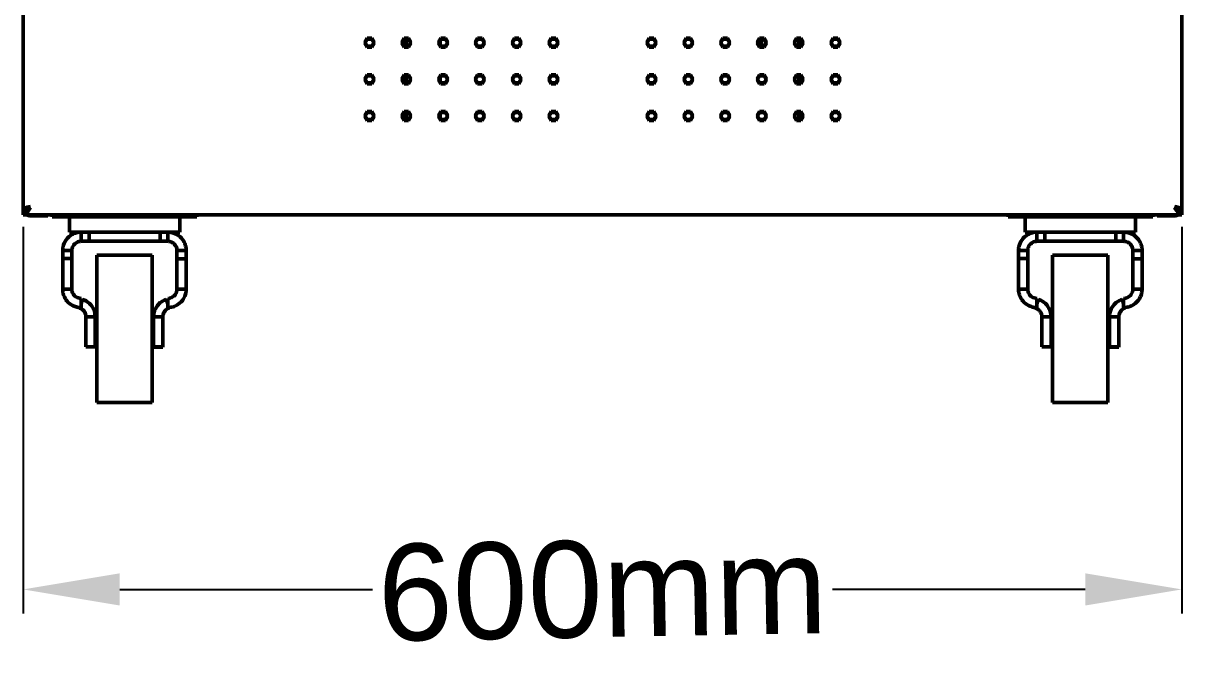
# Model space of a CAD drawing. Header units: millimetres. Extents: x 0 to 60, y -13 to 120.
# Drawn here: x 0 to 60, y -13.2 to 19.6 of the extents above; entities that cross this region are included whole.
import ezdxf

# ---------------------------------------------------------------- set-up
doc = ezdxf.new("R2010")
doc.units = ezdxf.units.MM
doc.layers.add('Visible (ANSI)', color=7, linetype='Continuous', lineweight=50)
doc.styles.get("Standard").update_dxf_attribs({"font": 'arial.ttf'})
doc.dimstyles.new('ISO-25', dxfattribs={"dimtxt": 2.5, "dimasz": 2.5, "dimexe": 1.25, "dimexo": 0.625, "dimtad": 1, "dimtxsty": 'Standard', "dimcen": 2.5, "dimadec": 0, "dimazin": 0, "dimtfac": 1, "dimtmove": 0, "dimatfit": 3, "dimfxl": 1, "dimarcsym": 0})

# ---------------------------------------------------------------- blocks, each defined once
blk = doc.blocks.new('*D80')
at = {"color": 0, "lineweight": -2, "transparency": 16777216}
for p, q in [((0, 9.088), (0, -10.938)), ((60.018, 9.08), (60.018, -10.938)), ((5, -9.688), (18.093, -9.688)), ((55.018, -9.688), (41.925, -9.688))]:
    blk.add_line(p, q, dxfattribs=at)
at = {"color": 0, "transparency": 16777216}
for points in [[(5, -8.855), (5, -10.521), (0, -9.688)], [(55.018, -8.855), (55.018, -10.521), (60.018, -9.688)]]:
    blk.add_solid(points, dxfattribs=at)
at = {"layer": 'Defpoints', "color": 0, "transparency": 16777216}
for p in [(0, 9.713), (60.018, 9.705), (60.018, -9.688)]:
    blk.add_point(p, dxfattribs=at)
at = {"color": 0, "transparency": 16777216, "insert": (30.009, -9.688), "char_height": 5, "attachment_point": 5, "rotation": 1}
blk.add_mtext('600mm', dxfattribs=at)

msp = doc.modelspace()

# ---------------------------------------------------------------- linework, layer by layer
at = {"layer": 'Visible (ANSI)'}
for p, q in [((0, 10.005), (0, 119.756)), ((0, 9.954), (0, 119.705)), ((60.018, 119.756), (60.018, 10.005)), ((60.018, 119.705), (60.018, 9.954)), ((17.702, 18.656), (17.821, 18.863)), ((17.702, 18.605), (17.821, 18.812)), ((17.821, 18.449), (17.702, 18.656)), ((17.821, 18.863), (18.06, 18.863)), ((17.821, 18.812), (18.06, 18.812)), ((18.06, 18.863), (18.179, 18.656)), ((18.06, 18.812), (18.179, 18.605)), ((18.179, 18.656), (18.06, 18.449)), ((19.607, 18.656), (19.727, 18.863)), ((19.607, 18.605), (19.727, 18.812)), ((19.727, 18.449), (19.607, 18.656)), ((19.727, 18.863), (19.965, 18.863)), ((19.727, 18.812), (19.965, 18.812)), ((19.846, 18.449), (19.846, 18.812)), ((19.965, 18.863), (20.085, 18.656)), ((19.965, 18.812), (20.085, 18.605)), ((20.085, 18.656), (19.965, 18.449)), ((21.513, 18.656), (21.632, 18.863)), ((21.513, 18.605), (21.632, 18.812)), ((21.632, 18.449), (21.513, 18.656)), ((21.601, 18.503), (21.601, 18.759)), ((21.632, 18.863), (21.871, 18.863)), ((21.632, 18.812), (21.871, 18.812)), ((21.871, 18.863), (21.99, 18.656)), ((21.871, 18.812), (21.99, 18.605)), ((21.99, 18.656), (21.871, 18.449)), ((23.418, 18.656), (23.538, 18.863)), ((23.418, 18.605), (23.538, 18.812)), ((23.538, 18.449), (23.418, 18.656)), ((23.538, 18.863), (23.776, 18.863)), ((23.538, 18.812), (23.776, 18.812)), ((23.776, 18.863), (23.896, 18.656)), ((23.776, 18.812), (23.896, 18.605)), ((23.896, 18.656), (23.776, 18.449)), ((25.324, 18.656), (25.443, 18.863)), ((25.324, 18.605), (25.443, 18.812)), ((25.443, 18.449), (25.324, 18.656)), ((25.443, 18.863), (25.682, 18.863)), ((25.443, 18.812), (25.682, 18.812)), ((25.682, 18.863), (25.801, 18.656)), ((25.682, 18.812), (25.801, 18.605)), ((25.801, 18.656), (25.682, 18.449)), ((27.229, 18.656), (27.349, 18.863)), ((27.229, 18.605), (27.349, 18.812)), ((27.349, 18.449), (27.229, 18.656)), ((27.349, 18.863), (27.588, 18.863)), ((27.349, 18.812), (27.588, 18.812)), ((27.588, 18.863), (27.707, 18.656)), ((27.588, 18.812), (27.707, 18.605)), ((27.707, 18.656), (27.588, 18.449)), ((32.311, 18.656), (32.43, 18.863)), ((32.311, 18.605), (32.43, 18.812)), ((32.43, 18.449), (32.311, 18.656)), ((32.43, 18.863), (32.669, 18.863)), ((32.43, 18.812), (32.669, 18.812)), ((32.669, 18.863), (32.789, 18.656)), ((32.669, 18.812), (32.789, 18.605)), ((32.789, 18.656), (32.669, 18.449)), ((34.216, 18.656), (34.336, 18.863)), ((34.216, 18.605), (34.336, 18.812)), ((34.336, 18.449), (34.216, 18.656)), ((34.336, 18.863), (34.575, 18.863)), ((34.336, 18.812), (34.575, 18.812)), ((34.575, 18.863), (34.694, 18.656)), ((34.575, 18.812), (34.694, 18.605)), ((34.694, 18.656), (34.575, 18.449)), ((36.122, 18.656), (36.241, 18.863)), ((36.122, 18.605), (36.241, 18.812)), ((36.241, 18.449), (36.122, 18.656)), ((36.241, 18.863), (36.48, 18.863)), ((36.241, 18.812), (36.48, 18.812)), ((36.48, 18.863), (36.6, 18.656)), ((36.48, 18.812), (36.6, 18.605)), ((36.6, 18.656), (36.48, 18.449)), ((38.028, 18.656), (38.147, 18.863)), ((38.028, 18.605), (38.147, 18.812)), ((38.147, 18.449), (38.028, 18.656)), ((38.147, 18.863), (38.386, 18.863)), ((38.147, 18.812), (38.386, 18.812)), ((38.243, 18.449), (38.243, 18.812)), ((38.386, 18.863), (38.505, 18.656)), ((38.386, 18.812), (38.505, 18.605)), ((38.505, 18.656), (38.386, 18.449)), ((39.933, 18.656), (40.053, 18.863)), ((39.933, 18.605), (40.053, 18.812)), ((40.053, 18.449), (39.933, 18.656)), ((40.053, 18.863), (40.291, 18.863)), ((40.053, 18.812), (40.291, 18.812)), ((40.172, 18.449), (40.172, 18.812)), ((40.291, 18.863), (40.411, 18.656)), ((40.291, 18.812), (40.411, 18.605)), ((40.411, 18.656), (40.291, 18.449)), ((41.839, 18.656), (41.958, 18.863)), ((41.839, 18.605), (41.958, 18.812)), ((41.958, 18.449), (41.839, 18.656)), ((41.958, 18.863), (42.197, 18.863)), ((41.958, 18.812), (42.197, 18.812)), ((42.197, 18.863), (42.316, 18.656)), ((42.197, 18.812), (42.316, 18.605)), ((42.316, 18.656), (42.197, 18.449)), ((17.821, 18.399), (17.702, 18.605)), ((18.06, 18.449), (17.821, 18.449)), ((18.06, 18.399), (17.821, 18.399)), ((18.179, 18.605), (18.06, 18.399)), ((19.727, 18.399), (19.607, 18.605)), ((19.965, 18.449), (19.727, 18.449)), ((19.965, 18.399), (19.727, 18.399)), ((20.085, 18.605), (19.965, 18.399)), ((21.632, 18.399), (21.513, 18.605)), ((21.871, 18.449), (21.632, 18.449)), ((21.871, 18.399), (21.632, 18.399)), ((21.99, 18.605), (21.871, 18.399)), ((23.538, 18.399), (23.418, 18.605)), ((23.776, 18.449), (23.538, 18.449)), ((23.776, 18.399), (23.538, 18.399)), ((23.896, 18.605), (23.776, 18.399)), ((25.443, 18.399), (25.324, 18.605)), ((25.682, 18.449), (25.443, 18.449)), ((25.682, 18.399), (25.443, 18.399)), ((25.801, 18.605), (25.682, 18.399)), ((27.349, 18.399), (27.229, 18.605)), ((27.588, 18.449), (27.349, 18.449)), ((27.588, 18.399), (27.349, 18.399)), ((27.707, 18.605), (27.588, 18.399)), ((32.43, 18.399), (32.311, 18.605)), ((32.669, 18.449), (32.43, 18.449)), ((32.669, 18.399), (32.43, 18.399)), ((32.789, 18.605), (32.669, 18.399)), ((34.336, 18.399), (34.216, 18.605)), ((34.575, 18.449), (34.336, 18.449)), ((34.575, 18.399), (34.336, 18.399)), ((34.694, 18.605), (34.575, 18.399)), ((36.241, 18.399), (36.122, 18.605)), ((36.48, 18.449), (36.241, 18.449)), ((36.48, 18.399), (36.241, 18.399)), ((36.6, 18.605), (36.48, 18.399)), ((38.147, 18.399), (38.028, 18.605)), ((38.386, 18.449), (38.147, 18.449)), ((38.386, 18.399), (38.147, 18.399)), ((38.505, 18.605), (38.386, 18.399)), ((40.053, 18.399), (39.933, 18.605)), ((40.291, 18.449), (40.053, 18.449)), ((40.291, 18.399), (40.053, 18.399)), ((40.411, 18.605), (40.291, 18.399)), ((41.958, 18.399), (41.839, 18.605)), ((42.197, 18.449), (41.958, 18.449)), ((42.197, 18.399), (41.958, 18.399)), ((42.316, 18.605), (42.197, 18.399)), ((17.702, 16.751), (17.821, 16.957)), ((17.702, 16.7), (17.821, 16.907)), ((17.821, 16.957), (18.06, 16.957)), ((17.821, 16.907), (18.06, 16.907)), ((18.06, 16.957), (18.179, 16.751)), ((18.06, 16.907), (18.179, 16.7)), ((19.607, 16.751), (19.727, 16.957)), ((19.607, 16.7), (19.727, 16.907)), ((19.727, 16.957), (19.965, 16.957)), ((19.727, 16.907), (19.965, 16.907)), ((19.846, 16.544), (19.846, 16.907)), ((19.965, 16.957), (20.085, 16.751)), ((19.965, 16.907), (20.085, 16.7)), ((21.513, 16.751), (21.632, 16.957)), ((21.513, 16.7), (21.632, 16.907)), ((21.601, 16.597), (21.601, 16.853)), ((21.632, 16.957), (21.871, 16.957)), ((21.632, 16.907), (21.871, 16.907)), ((21.871, 16.957), (21.99, 16.751)), ((21.871, 16.907), (21.99, 16.7)), ((23.418, 16.751), (23.538, 16.957)), ((23.418, 16.7), (23.538, 16.907)), ((23.538, 16.957), (23.776, 16.957)), ((23.538, 16.907), (23.776, 16.907)), ((23.776, 16.957), (23.896, 16.751)), ((23.776, 16.907), (23.896, 16.7)), ((25.324, 16.751), (25.443, 16.957)), ((25.324, 16.7), (25.443, 16.907)), ((25.443, 16.957), (25.682, 16.957)), ((25.443, 16.907), (25.682, 16.907)), ((25.682, 16.957), (25.801, 16.751)), ((25.682, 16.907), (25.801, 16.7)), ((27.229, 16.751), (27.349, 16.957)), ((27.229, 16.7), (27.349, 16.907)), ((27.349, 16.957), (27.588, 16.957)), ((27.349, 16.907), (27.588, 16.907)), ((27.588, 16.957), (27.707, 16.751)), ((27.588, 16.907), (27.707, 16.7)), ((32.311, 16.751), (32.43, 16.957)), ((32.311, 16.7), (32.43, 16.907)), ((32.43, 16.957), (32.669, 16.957)), ((32.43, 16.907), (32.669, 16.907)), ((32.669, 16.957), (32.789, 16.751)), ((32.669, 16.907), (32.789, 16.7)), ((34.216, 16.751), (34.336, 16.957)), ((34.216, 16.7), (34.336, 16.907)), ((34.336, 16.957), (34.575, 16.957)), ((34.336, 16.907), (34.575, 16.907)), ((34.575, 16.957), (34.694, 16.751)), ((34.575, 16.907), (34.694, 16.7)), ((36.122, 16.751), (36.241, 16.957)), ((36.122, 16.7), (36.241, 16.907)), ((36.241, 16.957), (36.48, 16.957)), ((36.241, 16.907), (36.48, 16.907)), ((36.48, 16.957), (36.6, 16.751)), ((36.48, 16.907), (36.6, 16.7)), ((38.028, 16.751), (38.147, 16.957)), ((38.028, 16.7), (38.147, 16.907)), ((38.147, 16.957), (38.386, 16.957)), ((38.147, 16.907), (38.386, 16.907)), ((38.386, 16.957), (38.505, 16.751)), ((38.386, 16.907), (38.505, 16.7)), ((39.933, 16.751), (40.053, 16.957)), ((39.933, 16.7), (40.053, 16.907)), ((40.053, 16.957), (40.291, 16.957)), ((40.053, 16.907), (40.291, 16.907)), ((40.172, 16.544), (40.172, 16.907)), ((40.291, 16.957), (40.411, 16.751)), ((40.291, 16.907), (40.411, 16.7)), ((41.839, 16.751), (41.958, 16.957)), ((41.839, 16.7), (41.958, 16.907)), ((41.958, 16.957), (42.197, 16.957)), ((41.958, 16.907), (42.197, 16.907)), ((42.197, 16.957), (42.316, 16.751)), ((42.197, 16.907), (42.316, 16.7)), ((17.821, 16.544), (17.702, 16.751)), ((17.821, 16.493), (17.702, 16.7)), ((18.06, 16.544), (17.821, 16.544)), ((18.06, 16.493), (17.821, 16.493)), ((18.179, 16.751), (18.06, 16.544)), ((18.179, 16.7), (18.06, 16.493)), ((19.727, 16.544), (19.607, 16.751)), ((19.727, 16.493), (19.607, 16.7)), ((19.965, 16.544), (19.727, 16.544)), ((19.965, 16.493), (19.727, 16.493)), ((20.085, 16.751), (19.965, 16.544)), ((20.085, 16.7), (19.965, 16.493)), ((21.632, 16.544), (21.513, 16.751)), ((21.632, 16.493), (21.513, 16.7)), ((21.871, 16.544), (21.632, 16.544)), ((21.871, 16.493), (21.632, 16.493)), ((21.99, 16.751), (21.871, 16.544)), ((21.99, 16.7), (21.871, 16.493)), ((23.538, 16.544), (23.418, 16.751)), ((23.538, 16.493), (23.418, 16.7)), ((23.776, 16.544), (23.538, 16.544)), ((23.776, 16.493), (23.538, 16.493)), ((23.896, 16.751), (23.776, 16.544)), ((23.896, 16.7), (23.776, 16.493)), ((25.443, 16.544), (25.324, 16.751)), ((25.443, 16.493), (25.324, 16.7)), ((25.682, 16.544), (25.443, 16.544)), ((25.682, 16.493), (25.443, 16.493)), ((25.801, 16.751), (25.682, 16.544)), ((25.801, 16.7), (25.682, 16.493)), ((27.349, 16.544), (27.229, 16.751)), ((27.349, 16.493), (27.229, 16.7)), ((27.588, 16.544), (27.349, 16.544)), ((27.588, 16.493), (27.349, 16.493)), ((27.707, 16.751), (27.588, 16.544)), ((27.707, 16.7), (27.588, 16.493)), ((32.43, 16.544), (32.311, 16.751)), ((32.43, 16.493), (32.311, 16.7)), ((32.669, 16.544), (32.43, 16.544)), ((32.669, 16.493), (32.43, 16.493)), ((32.789, 16.751), (32.669, 16.544)), ((32.789, 16.7), (32.669, 16.493)), ((34.336, 16.544), (34.216, 16.751)), ((34.336, 16.493), (34.216, 16.7)), ((34.575, 16.544), (34.336, 16.544)), ((34.575, 16.493), (34.336, 16.493)), ((34.694, 16.751), (34.575, 16.544)), ((34.694, 16.7), (34.575, 16.493)), ((36.241, 16.544), (36.122, 16.751)), ((36.241, 16.493), (36.122, 16.7)), ((36.48, 16.544), (36.241, 16.544)), ((36.48, 16.493), (36.241, 16.493)), ((36.6, 16.751), (36.48, 16.544)), ((36.6, 16.7), (36.48, 16.493)), ((38.147, 16.544), (38.028, 16.751)), ((38.147, 16.493), (38.028, 16.7)), ((38.386, 16.544), (38.147, 16.544)), ((38.386, 16.493), (38.147, 16.493)), ((38.505, 16.751), (38.386, 16.544)), ((38.505, 16.7), (38.386, 16.493)), ((40.053, 16.544), (39.933, 16.751)), ((40.053, 16.493), (39.933, 16.7)), ((40.291, 16.544), (40.053, 16.544)), ((40.291, 16.493), (40.053, 16.493)), ((40.411, 16.751), (40.291, 16.544)), ((40.411, 16.7), (40.291, 16.493)), ((41.958, 16.544), (41.839, 16.751)), ((41.958, 16.493), (41.839, 16.7)), ((42.197, 16.544), (41.958, 16.544)), ((42.197, 16.493), (41.958, 16.493)), ((42.316, 16.751), (42.197, 16.544)), ((42.316, 16.7), (42.197, 16.493)), ((17.702, 14.845), (17.821, 15.052)), ((17.821, 15.052), (18.06, 15.052)), ((18.06, 15.052), (18.179, 14.845)), ((19.607, 14.845), (19.727, 15.052)), ((19.727, 15.052), (19.965, 15.052)), ((19.965, 15.052), (20.085, 14.845)), ((21.513, 14.845), (21.632, 15.052)), ((21.632, 15.052), (21.871, 15.052)), ((21.871, 15.052), (21.99, 14.845)), ((23.418, 14.845), (23.538, 15.052)), ((23.538, 15.052), (23.776, 15.052)), ((23.776, 15.052), (23.896, 14.845)), ((25.324, 14.845), (25.443, 15.052)), ((25.443, 15.052), (25.682, 15.052)), ((25.682, 15.052), (25.801, 14.845)), ((27.229, 14.845), (27.349, 15.052)), ((27.349, 15.052), (27.588, 15.052)), ((27.588, 15.052), (27.707, 14.845)), ((32.311, 14.845), (32.43, 15.052)), ((32.43, 15.052), (32.669, 15.052)), ((32.669, 15.052), (32.789, 14.845)), ((34.216, 14.845), (34.336, 15.052)), ((34.336, 15.052), (34.575, 15.052)), ((34.575, 15.052), (34.694, 14.845)), ((36.122, 14.845), (36.241, 15.052)), ((36.241, 15.052), (36.48, 15.052)), ((36.48, 15.052), (36.6, 14.845)), ((38.028, 14.845), (38.147, 15.052)), ((38.147, 15.052), (38.386, 15.052)), ((38.386, 15.052), (38.505, 14.845)), ((39.933, 14.845), (40.053, 15.052)), ((40.053, 15.052), (40.291, 15.052)), ((40.291, 15.052), (40.411, 14.845)), ((41.839, 14.845), (41.958, 15.052)), ((41.958, 15.052), (42.197, 15.052)), ((42.197, 15.052), (42.316, 14.845)), ((17.702, 14.794), (17.821, 15.001)), ((17.821, 14.638), (17.702, 14.845)), ((17.821, 14.587), (17.702, 14.794)), ((17.821, 15.001), (18.06, 15.001)), ((18.06, 14.638), (17.821, 14.638)), ((18.06, 14.587), (17.821, 14.587)), ((18.06, 15.001), (18.179, 14.794)), ((18.179, 14.845), (18.06, 14.638)), ((18.179, 14.794), (18.06, 14.587)), ((19.607, 14.794), (19.727, 15.001)), ((19.727, 14.638), (19.607, 14.845)), ((19.727, 14.587), (19.607, 14.794)), ((19.727, 15.001), (19.965, 15.001)), ((19.965, 14.638), (19.727, 14.638)), ((19.965, 14.587), (19.727, 14.587)), ((19.846, 14.638), (19.846, 15.001)), ((19.965, 15.001), (20.085, 14.794)), ((20.085, 14.845), (19.965, 14.638)), ((20.085, 14.794), (19.965, 14.587)), ((21.513, 14.794), (21.632, 15.001)), ((21.632, 14.638), (21.513, 14.845)), ((21.632, 14.587), (21.513, 14.794)), ((21.601, 14.692), (21.601, 14.947)), ((21.632, 15.001), (21.871, 15.001)), ((21.871, 14.638), (21.632, 14.638)), ((21.871, 14.587), (21.632, 14.587)), ((21.871, 15.001), (21.99, 14.794)), ((21.99, 14.845), (21.871, 14.638)), ((21.99, 14.794), (21.871, 14.587)), ((23.418, 14.794), (23.538, 15.001)), ((23.538, 14.638), (23.418, 14.845)), ((23.538, 14.587), (23.418, 14.794)), ((23.538, 15.001), (23.776, 15.001)), ((23.776, 14.638), (23.538, 14.638)), ((23.776, 14.587), (23.538, 14.587)), ((23.776, 15.001), (23.896, 14.794)), ((23.896, 14.845), (23.776, 14.638)), ((23.896, 14.794), (23.776, 14.587)), ((25.324, 14.794), (25.443, 15.001)), ((25.443, 14.638), (25.324, 14.845)), ((25.443, 14.587), (25.324, 14.794)), ((25.443, 15.001), (25.682, 15.001)), ((25.682, 14.638), (25.443, 14.638)), ((25.682, 14.587), (25.443, 14.587)), ((25.682, 15.001), (25.801, 14.794)), ((25.801, 14.845), (25.682, 14.638)), ((25.801, 14.794), (25.682, 14.587)), ((27.229, 14.794), (27.349, 15.001)), ((27.349, 14.638), (27.229, 14.845)), ((27.349, 14.587), (27.229, 14.794)), ((27.349, 15.001), (27.588, 15.001)), ((27.588, 14.638), (27.349, 14.638)), ((27.588, 14.587), (27.349, 14.587)), ((27.588, 15.001), (27.707, 14.794)), ((27.707, 14.845), (27.588, 14.638)), ((27.707, 14.794), (27.588, 14.587)), ((32.311, 14.794), (32.43, 15.001)), ((32.43, 14.638), (32.311, 14.845)), ((32.43, 14.587), (32.311, 14.794)), ((32.43, 15.001), (32.669, 15.001)), ((32.669, 14.638), (32.43, 14.638)), ((32.669, 14.587), (32.43, 14.587)), ((32.669, 15.001), (32.789, 14.794)), ((32.789, 14.845), (32.669, 14.638)), ((32.789, 14.794), (32.669, 14.587)), ((34.216, 14.794), (34.336, 15.001)), ((34.336, 14.638), (34.216, 14.845)), ((34.336, 14.587), (34.216, 14.794)), ((34.336, 15.001), (34.575, 15.001)), ((34.575, 14.638), (34.336, 14.638)), ((34.575, 14.587), (34.336, 14.587)), ((34.575, 15.001), (34.694, 14.794)), ((34.694, 14.845), (34.575, 14.638)), ((34.694, 14.794), (34.575, 14.587)), ((36.122, 14.794), (36.241, 15.001)), ((36.241, 14.638), (36.122, 14.845)), ((36.241, 14.587), (36.122, 14.794)), ((36.241, 15.001), (36.48, 15.001)), ((36.48, 14.638), (36.241, 14.638)), ((36.48, 14.587), (36.241, 14.587)), ((36.48, 15.001), (36.6, 14.794)), ((36.6, 14.845), (36.48, 14.638)), ((36.6, 14.794), (36.48, 14.587)), ((38.028, 14.794), (38.147, 15.001)), ((38.147, 14.638), (38.028, 14.845)), ((38.147, 14.587), (38.028, 14.794)), ((38.147, 15.001), (38.386, 15.001)), ((38.386, 14.638), (38.147, 14.638)), ((38.386, 14.587), (38.147, 14.587)), ((38.386, 15.001), (38.505, 14.794)), ((38.505, 14.845), (38.386, 14.638)), ((38.505, 14.794), (38.386, 14.587)), ((39.933, 14.794), (40.053, 15.001)), ((40.053, 14.638), (39.933, 14.845)), ((40.053, 14.587), (39.933, 14.794)), ((40.053, 15.001), (40.291, 15.001)), ((40.291, 14.638), (40.053, 14.638)), ((40.291, 14.587), (40.053, 14.587)), ((40.172, 14.638), (40.172, 15.001)), ((40.291, 15.001), (40.411, 14.794)), ((40.411, 14.845), (40.291, 14.638)), ((40.411, 14.794), (40.291, 14.587)), ((41.839, 14.794), (41.958, 15.001)), ((41.958, 14.638), (41.839, 14.845)), ((41.958, 14.587), (41.839, 14.794)), ((41.958, 15.001), (42.197, 15.001)), ((42.197, 14.638), (41.958, 14.638)), ((42.197, 14.587), (41.958, 14.587)), ((42.197, 15.001), (42.316, 14.794)), ((42.316, 14.845), (42.197, 14.638)), ((42.316, 14.794), (42.197, 14.587)), ((0, 9.954), (0, 9.763)), ((0, 9.903), (0, 9.713)), ((60.018, 9.713), (0, 9.713)), ((0.381, 9.657), (0.953, 9.657)), ((1.27, 9.657), (0.953, 9.657)), ((1.27, 9.657), (1.27, 9.713)), ((1.5, 9.713), (1.5, 9.608)), ((1.817, 9.608), (1.5, 9.608)), ((1.817, 9.608), (8.684, 9.608)), ((2.392, 9.608), (2.392, 8.814)), ((8.109, 9.608), (8.109, 8.814)), ((9.002, 9.608), (8.684, 9.608)), ((9.002, 9.713), (9.002, 9.608)), ((51.014, 9.713), (51.014, 9.608)), ((51.332, 9.608), (51.014, 9.608)), ((51.332, 9.608), (58.199, 9.608)), ((51.907, 9.608), (51.907, 8.814)), ((57.623, 9.608), (57.623, 8.814)), ((58.516, 9.608), (58.199, 9.608)), ((58.516, 9.713), (58.516, 9.608)), ((58.748, 9.713), (58.748, 9.657)), ((59.065, 9.657), (58.748, 9.657)), ((59.065, 9.657), (59.637, 9.657)), ((60.018, 9.954), (60.018, 9.763)), ((60.018, 9.903), (60.018, 9.713)), ((2.999, 8.814), (2.392, 8.814)), ((3.16, 8.814), (2.999, 8.814)), ((2.999, 8.814), (2.999, 8.547)), ((2.999, 8.547), (2.999, 8.337)), ((7.341, 8.814), (3.16, 8.814)), ((3.413, 8.814), (3.413, 8.337)), ((7.089, 8.814), (7.089, 8.337)), ((7.491, 8.814), (7.341, 8.814)), ((8.109, 8.814), (7.491, 8.814)), ((7.491, 8.547), (7.491, 8.814)), ((7.491, 8.337), (7.491, 8.547)), ((52.513, 8.814), (51.907, 8.814)), ((52.675, 8.814), (52.513, 8.814)), ((52.513, 8.814), (52.513, 8.547)), ((52.513, 8.547), (52.513, 8.337)), ((56.856, 8.814), (52.675, 8.814)), ((52.927, 8.814), (52.927, 8.337)), ((56.603, 8.814), (56.603, 8.337)), ((57.005, 8.814), (56.856, 8.814)), ((57.623, 8.814), (57.005, 8.814)), ((57.005, 8.547), (57.005, 8.814)), ((57.005, 8.337), (57.005, 8.547)), ((2.046, 7.861), (2.046, 7.447)), ((2.313, 7.861), (2.046, 7.861)), ((2.522, 7.861), (2.313, 7.861)), ((2.522, 7.447), (2.522, 7.861)), ((2.999, 8.337), (3.413, 8.337)), ((7.089, 8.337), (3.413, 8.337)), ((7.089, 8.337), (7.491, 8.337)), ((7.967, 7.861), (7.967, 7.435)), ((8.177, 7.861), (7.967, 7.861)), ((8.444, 7.861), (8.177, 7.861)), ((8.444, 7.435), (8.444, 7.861)), ((51.56, 7.861), (51.56, 7.447)), ((51.827, 7.861), (51.56, 7.861)), ((52.037, 7.861), (51.827, 7.861)), ((52.037, 7.447), (52.037, 7.861)), ((52.513, 8.337), (52.927, 8.337)), ((56.603, 8.337), (52.927, 8.337)), ((56.603, 8.337), (57.005, 8.337)), ((57.482, 7.861), (57.482, 7.435)), ((57.691, 7.861), (57.482, 7.861)), ((57.958, 7.861), (57.691, 7.861)), ((57.958, 7.435), (57.958, 7.861)), ((2.046, 5.859), (2.046, 7.447)), ((2.046, 7.447), (2.522, 7.447)), ((2.522, 7.447), (2.522, 5.859)), ((3.809, 0), (3.809, 7.622)), ((3.809, 7.622), (6.679, 7.622)), ((6.679, 0), (6.679, 7.622)), ((7.967, 5.859), (7.967, 7.435)), ((8.444, 7.435), (7.967, 7.435)), ((8.444, 7.435), (8.444, 5.859)), ((51.56, 5.859), (51.56, 7.447)), ((51.56, 7.447), (52.037, 7.447)), ((52.037, 7.447), (52.037, 5.859)), ((53.324, 0), (53.324, 7.622)), ((53.324, 7.622), (56.193, 7.622)), ((56.193, 0), (56.193, 7.622)), ((57.482, 5.859), (57.482, 7.435)), ((57.958, 7.435), (57.482, 7.435)), ((57.958, 7.435), (57.958, 5.859)), ((2.046, 5.859), (2.313, 5.859)), ((2.313, 5.859), (2.522, 5.859)), ((7.967, 5.859), (8.177, 5.859)), ((8.177, 5.859), (8.444, 5.859)), ((51.56, 5.859), (51.827, 5.859)), ((51.827, 5.859), (52.037, 5.859)), ((57.482, 5.859), (57.691, 5.859)), ((57.691, 5.859), (57.958, 5.859)), ((2.929, 4.882), (2.937, 4.908)), ((2.999, 5.383), (2.999, 5.173)), ((2.999, 5.092), (3.08, 5.334)), ((2.999, 5.173), (2.999, 5.092)), ((2.999, 5.092), (2.999, 4.906)), ((7.491, 5.092), (7.41, 5.334)), ((7.491, 5.092), (7.491, 5.383)), ((7.491, 4.906), (7.491, 5.092)), ((7.561, 4.882), (7.552, 4.908)), ((52.443, 4.882), (52.452, 4.908)), ((52.513, 5.383), (52.513, 5.173)), ((52.513, 5.092), (52.594, 5.334)), ((52.513, 5.173), (52.513, 5.092)), ((52.513, 5.092), (52.513, 4.906)), ((57.005, 5.092), (56.925, 5.334)), ((57.005, 5.092), (57.005, 5.383)), ((57.005, 4.906), (57.005, 5.092)), ((57.076, 4.882), (57.067, 4.908)), ((3.254, 2.87), (3.254, 4.43)), ((3.464, 4.43), (3.254, 4.43)), ((3.73, 4.43), (3.464, 4.43)), ((3.73, 4.43), (3.73, 2.87)), ((7.026, 4.43), (6.759, 4.43)), ((6.759, 2.87), (6.759, 4.43)), ((7.236, 4.43), (7.026, 4.43)), ((7.236, 4.43), (7.236, 2.87)), ((52.768, 2.87), (52.768, 4.43)), ((52.978, 4.43), (52.768, 4.43)), ((53.245, 4.43), (52.978, 4.43)), ((53.245, 4.43), (53.245, 2.87)), ((56.54, 4.43), (56.274, 4.43)), ((56.274, 2.87), (56.274, 4.43)), ((56.75, 4.43), (56.54, 4.43)), ((56.75, 4.43), (56.75, 2.87)), ((3.73, 2.87), (3.254, 2.87)), ((6.759, 2.859), (6.759, 2.87)), ((6.759, 2.87), (7.236, 2.87)), ((7.236, 2.859), (6.759, 2.859)), ((7.236, 2.87), (7.236, 2.859)), ((53.245, 2.87), (52.768, 2.87)), ((56.274, 2.859), (56.274, 2.87)), ((56.274, 2.87), (56.75, 2.87)), ((56.75, 2.859), (56.274, 2.859)), ((56.75, 2.87), (56.75, 2.859)), ((3.809, 0), (6.679, 0)), ((53.324, 0), (56.193, 0))]:
    msp.add_line(p, q, dxfattribs=at)
for centre, start, end in [((0.381, 10.038), 238.57609, 270), ((59.637, 10.038), 270, 301.42391)]:
    msp.add_arc(centre, 0.381, start, end, dxfattribs=at)
for points, knots in [([(0.381, 10.145), (0.258, 10.116), (0.137, 10.087), (0.067, 10.059), (0.024, 10.041), (0, 10.023), (0, 10.005)], [0, 0, 0, 0, 0.966791, 0.966791, 0.966791, 1.570796, 1.570796, 1.570796, 1.570796]), ([(0, 9.713), (0.078, 9.713), (0.156, 9.776), (0.235, 9.877), (0.283, 9.941), (0.332, 10.017), (0.381, 10.094)], [0, 0, 0, 0, 0.966791, 0.966791, 0.966791, 1.570796, 1.570796, 1.570796, 1.570796]), ([(0.381, 10.094), (0.258, 10.065), (0.137, 10.036), (0.067, 10.008), (0.024, 9.99), (0, 9.972), (0, 9.954)], [0, 0, 0, 0, 0.966791, 0.966791, 0.966791, 1.570796, 1.570796, 1.570796, 1.570796]), ([(0, 9.763), (0.078, 9.763), (0.156, 9.827), (0.235, 9.928), (0.271, 9.975), (0.307, 10.029), (0.343, 10.085)], [0, 0, 0, 0, 0.966791, 0.966791, 0.966791, 1.413175, 1.413175, 1.413175, 1.413175]), ([(0.184, 10.007), (0.157, 9.992), (0.129, 9.979), (0.102, 9.971), (0.068, 9.96), (0.034, 9.954), (0, 9.954)], [0.813015, 0.813015, 0.813015, 0.813015, 1.1497149, 1.1497149, 1.1497149, 1.5707963, 1.5707963, 1.5707963, 1.5707963]), ([(60.018, 10.005), (60.018, 10.034), (59.954, 10.062), (59.853, 10.091), (59.79, 10.109), (59.714, 10.127), (59.637, 10.145)], [0, 0, 0, 0, 0.966791, 0.966791, 0.966791, 1.570796, 1.570796, 1.570796, 1.570796]), ([(59.637, 10.094), (59.715, 9.971), (59.793, 9.85), (59.871, 9.78), (59.92, 9.737), (59.969, 9.713), (60.018, 9.713)], [0, 0, 0, 0, 0.966791, 0.966791, 0.966791, 1.570796, 1.570796, 1.570796, 1.570796]), ([(60.018, 9.954), (60.018, 9.983), (59.954, 10.011), (59.853, 10.04), (59.79, 10.058), (59.714, 10.076), (59.637, 10.094)], [0, 0, 0, 0, 0.966791, 0.966791, 0.966791, 1.570796, 1.570796, 1.570796, 1.570796]), ([(59.675, 10.085), (59.74, 9.984), (59.806, 9.889), (59.871, 9.831), (59.92, 9.787), (59.969, 9.763), (60.018, 9.763)], [0.157621, 0.157621, 0.157621, 0.157621, 0.966791, 0.966791, 0.966791, 1.570796, 1.570796, 1.570796, 1.570796]), ([(59.834, 10.007), (59.861, 9.992), (59.889, 9.979), (59.916, 9.971), (59.95, 9.96), (59.984, 9.954), (60.018, 9.954)], [0.813015, 0.813015, 0.813015, 0.813015, 1.1497149, 1.1497149, 1.1497149, 1.5707963, 1.5707963, 1.5707963, 1.5707963]), ([(2.046, 7.861), (2.046, 7.927), (2.053, 7.994), (2.094, 8.189), (2.149, 8.312), (2.305, 8.527), (2.404, 8.617), (2.592, 8.727), (2.669, 8.759), (2.791, 8.792), (2.832, 8.8), (2.915, 8.811), (2.957, 8.814), (2.999, 8.814)], [0, 0, 0, 0, 0.21324, 0.21324, 0.640701, 0.640701, 1.068141, 1.068141, 1.337717, 1.337717, 1.472356, 1.472356, 1.606999, 1.606999, 1.606999, 1.606999]), ([(7.491, 8.814), (7.557, 8.814), (7.624, 8.807), (7.819, 8.766), (7.941, 8.711), (8.157, 8.555), (8.247, 8.456), (8.357, 8.268), (8.389, 8.19), (8.422, 8.069), (8.43, 8.028), (8.441, 7.945), (8.444, 7.903), (8.444, 7.861)], [0, 0, 0, 0, 0.21324, 0.21324, 0.640701, 0.640701, 1.068141, 1.068141, 1.337717, 1.337717, 1.472356, 1.472356, 1.606999, 1.606999, 1.606999, 1.606999]), ([(51.56, 7.861), (51.56, 7.927), (51.567, 7.994), (51.609, 8.189), (51.663, 8.312), (51.819, 8.527), (51.919, 8.617), (52.106, 8.727), (52.184, 8.759), (52.305, 8.792), (52.346, 8.8), (52.429, 8.811), (52.471, 8.814), (52.513, 8.814)], [0, 0, 0, 0, 0.21324, 0.21324, 0.640701, 0.640701, 1.068141, 1.068141, 1.337717, 1.337717, 1.472356, 1.472356, 1.606999, 1.606999, 1.606999, 1.606999]), ([(57.005, 8.814), (57.072, 8.814), (57.138, 8.807), (57.333, 8.766), (57.456, 8.711), (57.671, 8.555), (57.762, 8.456), (57.871, 8.268), (57.903, 8.19), (57.936, 8.069), (57.944, 8.028), (57.955, 7.945), (57.958, 7.903), (57.958, 7.861)], [0, 0, 0, 0, 0.21324, 0.21324, 0.640701, 0.640701, 1.068141, 1.068141, 1.337717, 1.337717, 1.472356, 1.472356, 1.606999, 1.606999, 1.606999, 1.606999]), ([(2.999, 8.337), (2.979, 8.337), (2.96, 8.336), (2.902, 8.329), (2.864, 8.32), (2.754, 8.277), (2.689, 8.231), (2.601, 8.129), (2.572, 8.08), (2.542, 8), (2.535, 7.973), (2.525, 7.918), (2.522, 7.889), (2.522, 7.861)], [0, 0, 0, 0, 0.0739025, 0.0739025, 0.2217875, 0.2217875, 0.518686, 0.518686, 0.732831, 0.732831, 0.8396927, 0.8396927, 0.9465565, 0.9465565, 0.9465565, 0.9465565]), ([(7.967, 7.861), (7.967, 7.881), (7.966, 7.9), (7.959, 7.958), (7.949, 7.996), (7.907, 8.106), (7.861, 8.171), (7.759, 8.259), (7.71, 8.288), (7.63, 8.318), (7.603, 8.325), (7.547, 8.335), (7.519, 8.337), (7.491, 8.337)], [0, 0, 0, 0, 0.0739025, 0.0739025, 0.2217875, 0.2217875, 0.518686, 0.518686, 0.732831, 0.732831, 0.8396927, 0.8396927, 0.9465565, 0.9465565, 0.9465565, 0.9465565]), ([(52.513, 8.337), (52.494, 8.337), (52.474, 8.336), (52.416, 8.329), (52.378, 8.32), (52.268, 8.277), (52.203, 8.231), (52.115, 8.129), (52.086, 8.08), (52.057, 8), (52.049, 7.973), (52.039, 7.918), (52.037, 7.889), (52.037, 7.861)], [0, 0, 0, 0, 0.0739025, 0.0739025, 0.2217875, 0.2217875, 0.518686, 0.518686, 0.732831, 0.732831, 0.8396927, 0.8396927, 0.9465565, 0.9465565, 0.9465565, 0.9465565]), ([(57.482, 7.861), (57.482, 7.881), (57.48, 7.9), (57.473, 7.958), (57.464, 7.996), (57.421, 8.106), (57.376, 8.171), (57.273, 8.259), (57.224, 8.288), (57.145, 8.318), (57.117, 8.325), (57.062, 8.335), (57.034, 8.337), (57.005, 8.337)], [0, 0, 0, 0, 0.0739025, 0.0739025, 0.2217875, 0.2217875, 0.518686, 0.518686, 0.732831, 0.732831, 0.8396927, 0.8396927, 0.9465565, 0.9465565, 0.9465565, 0.9465565]), ([(2.999, 4.906), (2.929, 4.906), (2.86, 4.914), (2.724, 4.944), (2.658, 4.967), (2.469, 5.055), (2.357, 5.141), (2.197, 5.333), (2.141, 5.43), (2.084, 5.586), (2.07, 5.64), (2.051, 5.749), (2.046, 5.804), (2.046, 5.859)], [0, 0, 0, 0, 0.23439, 0.23439, 0.468689, 0.468689, 0.938663, 0.938663, 1.311838, 1.311838, 1.498072, 1.498072, 1.684312, 1.684312, 1.684312, 1.684312]), ([(2.522, 5.859), (2.522, 5.837), (2.524, 5.815), (2.533, 5.749), (2.545, 5.706), (2.6, 5.584), (2.658, 5.515), (2.771, 5.438), (2.814, 5.418), (2.904, 5.39), (2.951, 5.383), (2.999, 5.383)], [0, 0, 0, 0, 0.095026, 0.095026, 0.285249, 0.285249, 0.667535, 0.667535, 0.870841, 0.870841, 1.074147, 1.074147, 1.074147, 1.074147]), ([(7.491, 5.383), (7.513, 5.383), (7.535, 5.384), (7.601, 5.394), (7.644, 5.406), (7.766, 5.46), (7.835, 5.518), (7.912, 5.631), (7.933, 5.674), (7.96, 5.765), (7.967, 5.812), (7.967, 5.859)], [0, 0, 0, 0, 0.095026, 0.095026, 0.285249, 0.285249, 0.667535, 0.667535, 0.870841, 0.870841, 1.074147, 1.074147, 1.074147, 1.074147]), ([(8.444, 5.859), (8.444, 5.79), (8.436, 5.72), (8.406, 5.584), (8.383, 5.518), (8.295, 5.329), (8.209, 5.217), (8.017, 5.057), (7.92, 5.001), (7.764, 4.945), (7.71, 4.93), (7.601, 4.911), (7.546, 4.906), (7.491, 4.906)], [0, 0, 0, 0, 0.23439, 0.23439, 0.468689, 0.468689, 0.938663, 0.938663, 1.311838, 1.311838, 1.498072, 1.498072, 1.684312, 1.684312, 1.684312, 1.684312]), ([(52.513, 4.906), (52.444, 4.906), (52.374, 4.914), (52.238, 4.944), (52.172, 4.967), (51.983, 5.055), (51.871, 5.141), (51.711, 5.333), (51.655, 5.43), (51.599, 5.586), (51.584, 5.64), (51.565, 5.749), (51.56, 5.804), (51.56, 5.859)], [0, 0, 0, 0, 0.23439, 0.23439, 0.468689, 0.468689, 0.938663, 0.938663, 1.311838, 1.311838, 1.498072, 1.498072, 1.684312, 1.684312, 1.684312, 1.684312]), ([(52.037, 5.859), (52.037, 5.837), (52.038, 5.815), (52.048, 5.749), (52.06, 5.706), (52.114, 5.584), (52.172, 5.515), (52.285, 5.438), (52.328, 5.418), (52.419, 5.39), (52.466, 5.383), (52.513, 5.383)], [0, 0, 0, 0, 0.095026, 0.095026, 0.285249, 0.285249, 0.667535, 0.667535, 0.870841, 0.870841, 1.074147, 1.074147, 1.074147, 1.074147]), ([(57.005, 5.383), (57.027, 5.383), (57.05, 5.384), (57.115, 5.394), (57.158, 5.406), (57.28, 5.46), (57.35, 5.518), (57.426, 5.631), (57.447, 5.674), (57.475, 5.765), (57.482, 5.812), (57.482, 5.859)], [0, 0, 0, 0, 0.095026, 0.095026, 0.285249, 0.285249, 0.667535, 0.667535, 0.870841, 0.870841, 1.074147, 1.074147, 1.074147, 1.074147]), ([(57.958, 5.859), (57.958, 5.79), (57.95, 5.72), (57.92, 5.584), (57.898, 5.518), (57.809, 5.329), (57.723, 5.217), (57.531, 5.057), (57.434, 5.001), (57.278, 4.945), (57.225, 4.93), (57.116, 4.911), (57.061, 4.906), (57.005, 4.906)], [0, 0, 0, 0, 0.23439, 0.23439, 0.468689, 0.468689, 0.938663, 0.938663, 1.311838, 1.311838, 1.498072, 1.498072, 1.684312, 1.684312, 1.684312, 1.684312]), ([(3.254, 4.43), (3.254, 4.474), (3.248, 4.518), (3.214, 4.635), (3.175, 4.703), (3.095, 4.787), (3.065, 4.812), (3, 4.853), (2.965, 4.87), (2.929, 4.882)], [0, 0, 0, 0, 0.190264, 0.190264, 0.5223203, 0.5223203, 0.6877457, 0.6877457, 0.8531718, 0.8531718, 0.8531718, 0.8531718]), ([(3.08, 5.334), (3.146, 5.312), (3.209, 5.282), (3.388, 5.175), (3.49, 5.077), (3.621, 4.884), (3.662, 4.798), (3.716, 4.618), (3.73, 4.524), (3.73, 4.43)], [0, 0, 0, 0, 0.234353, 0.234353, 0.704324, 0.704324, 1.021683, 1.021683, 1.339044, 1.339044, 1.339044, 1.339044]), ([(6.759, 4.43), (6.759, 4.5), (6.767, 4.569), (6.812, 4.773), (6.872, 4.901), (7.015, 5.086), (7.083, 5.152), (7.237, 5.261), (7.321, 5.304), (7.41, 5.334)], [0, 0, 0, 0, 0.234353, 0.234353, 0.704324, 0.704324, 1.021683, 1.021683, 1.339044, 1.339044, 1.339044, 1.339044]), ([(7.561, 4.882), (7.519, 4.868), (7.479, 4.848), (7.379, 4.779), (7.327, 4.72), (7.273, 4.618), (7.259, 4.582), (7.24, 4.507), (7.236, 4.468), (7.236, 4.43)], [0, 0, 0, 0, 0.190264, 0.190264, 0.5223203, 0.5223203, 0.6877457, 0.6877457, 0.8531718, 0.8531718, 0.8531718, 0.8531718]), ([(52.768, 4.43), (52.768, 4.474), (52.762, 4.518), (52.729, 4.635), (52.69, 4.703), (52.609, 4.787), (52.58, 4.812), (52.514, 4.853), (52.479, 4.87), (52.443, 4.882)], [0, 0, 0, 0, 0.190264, 0.190264, 0.5223203, 0.5223203, 0.6877457, 0.6877457, 0.8531718, 0.8531718, 0.8531718, 0.8531718]), ([(52.594, 5.334), (52.66, 5.312), (52.723, 5.282), (52.902, 5.175), (53.005, 5.077), (53.135, 4.884), (53.176, 4.798), (53.231, 4.618), (53.245, 4.524), (53.245, 4.43)], [0, 0, 0, 0, 0.234353, 0.234353, 0.704324, 0.704324, 1.021683, 1.021683, 1.339044, 1.339044, 1.339044, 1.339044]), ([(56.274, 4.43), (56.274, 4.5), (56.281, 4.569), (56.327, 4.773), (56.387, 4.901), (56.529, 5.086), (56.597, 5.152), (56.751, 5.261), (56.835, 5.304), (56.925, 5.334)], [0, 0, 0, 0, 0.234353, 0.234353, 0.704324, 0.704324, 1.021683, 1.021683, 1.339044, 1.339044, 1.339044, 1.339044]), ([(57.076, 4.882), (57.033, 4.868), (56.994, 4.848), (56.893, 4.779), (56.841, 4.72), (56.787, 4.618), (56.773, 4.582), (56.755, 4.507), (56.75, 4.468), (56.75, 4.43)], [0, 0, 0, 0, 0.190264, 0.190264, 0.5223203, 0.5223203, 0.6877457, 0.6877457, 0.8531718, 0.8531718, 0.8531718, 0.8531718])]:
    msp.add_open_spline(points, degree=3, knots=knots, dxfattribs=at)

# ---------------------------------------------------------------- dimensions: what is measured, and where the dimension line sits
dim = msp.add_linear_dim(base=(60.018, -9.688), p1=(0, 9.713), p2=(60.018, 9.705), text='600mm', dimstyle='ISO-25', override={"dimtxt": 5, "dimasz": 5})
dim.commit()
dim.dimension.update_dxf_attribs({"geometry": '*D80', "text_midpoint": (30.009, -9.688), "text_rotation": 1})

doc.saveas('drawing.dxf')
